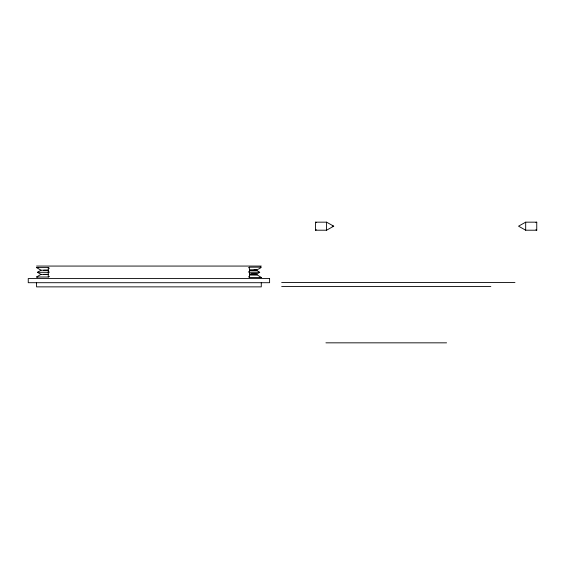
<?xml version="1.0" encoding="UTF-8"?>
<svg xmlns="http://www.w3.org/2000/svg" width="565" height="565" viewBox="0 0 565 565"><rect width="100%" height="100%" fill="white"/><g stroke="black" fill="none" stroke-linecap="round" stroke-linejoin="round"><path stroke-width="0.85" d="M49.445 276.363L48.279 277.02L36.57 277.012L40.92 274.385L37.438 272.302L41.005 270.225L36.57 267.598L38.095 267.591M315.517 230.209L326.584 230.209L333.717 226.184L326.584 222.165L315.517 222.165L315.517 230.209L316.308 229.708M254.13 269.773C255.535 271.264 264.159 266.426 260.154 267.153M249.518 273.961L257.082 273.94L259.702 272.302L257.117 270.67L249.518 270.649L257.117 270.67M535.952 222.666L536.75 222.165L536.75 230.209L525.683 230.209L518.543 226.184L525.683 222.165L536.75 222.165M260.776 267.153L249.568 267.189L248.402 267.845M249.568 271.348L248.296 272.069M48.279 271.751L49.494 272.175M36.57 277.012L37.7 277.012M257.117 274.837L249.518 274.809L257.117 274.837L261.277 277.457L260.154 277.457M40.765 274.385L48.329 274.378L43.667 274.385M256.63 269.78L249.518 269.802M256.63 273.94L251.284 273.954M49.445 268.248L48.279 267.591L36.57 267.598M332.234 226.184L333.717 226.184M36.57 266.066L261.277 266.066M40.8 270.225L48.329 270.218L43.667 270.225M37.438 272.302L47.863 272.302M249.271 272.302L259.702 272.302M281.667 282.5L514.969 282.5M281.667 286.526L490.837 286.526M325.927 342.835L446.576 342.835M248.402 276.765L249.568 277.422L261.277 277.457M535.952 229.708L536.75 230.209M315.517 222.165L316.308 222.666M525.683 222.165L525.683 230.209M326.584 222.165L326.584 230.209M261.277 282.705L261.277 286.872L36.57 286.872L36.57 282.705M249.568 267.189L249.568 277.422M48.279 267.591L48.279 277.02M269.597 278.545L28.25 278.545L28.25 282.705L269.597 282.705L269.597 278.545"/></g></svg>
